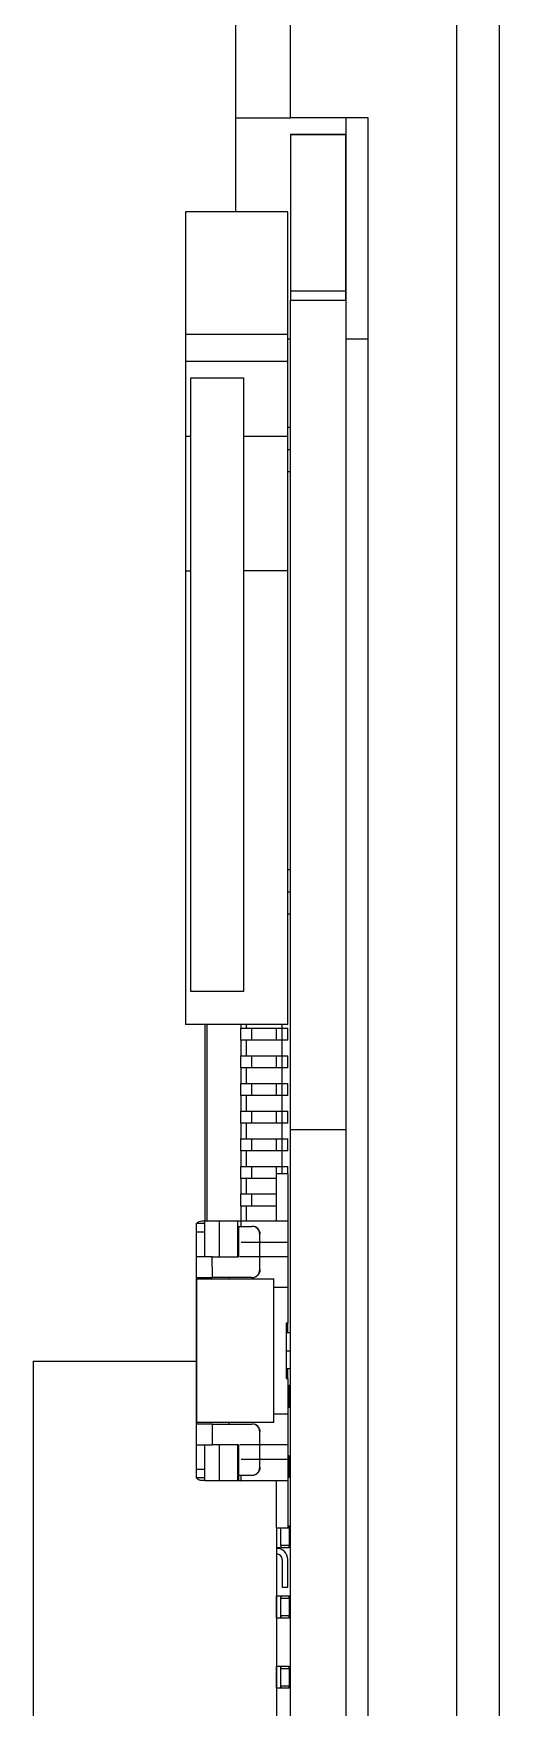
# Model space of a CAD drawing. Header units: millimetres. Extents: x -265 to 612, y -305 to 248.
# Drawn here: x 143.85 to 152.28, y -158.55 to -128.28 of the extents above; entities that cross this region are included whole.
import ezdxf

# ---------------------------------------------------------------- set-up
doc = ezdxf.new("R2010")
doc.units = ezdxf.units.MM
doc.header["$MEASUREMENT"] = 0
doc.layers.add('图层0000', color=7, linetype='Continuous', lineweight=25)

msp = doc.modelspace()

# ---------------------------------------------------------------- linework, layer by layer
at = {"layer": '图层0000', "color": 7, "linetype": 'Continuous', "lineweight": 25}
for p, q in [((151.5, -87.6), (151.5, -301.25)), ((152.28, -301.25), (152.28, -87.6)), ((147.5, -91.6), (147.5, -129.803)), ((148.5, -129.803), (148.5, -97.6)), ((151.5, -97.6), (151.5, -211.25)), ((147.5, -129.803), (147.5, -131.502)), ((147.5, -129.803), (148.5, -129.803)), ((149.9, -129.803), (148.5, -129.803)), ((149.9, -129.803), (149.5, -129.803)), ((149.5, -129.803), (149.5, -133.803)), ((149.9, -210.4), (149.9, -129.803)), ((149.5, -130.1), (148.496, -130.1)), ((148.496, -130.1), (148.496, -132.932)), ((148.496, -130.1), (149.5, -130.1)), ((149.5, -132.932), (149.5, -130.1)), ((148.446, -131.502), (146.596, -131.502)), ((146.596, -131.502), (146.596, -133.722)), ((148.446, -133.722), (148.446, -131.502)), ((148.496, -132.932), (149.5, -132.932)), ((148.496, -132.932), (148.496, -133.1)), ((148.496, -133.1), (149.5, -133.1)), ((148.496, -148.1), (148.496, -133.1)), ((149.5, -133.1), (149.5, -132.932)), ((149.5, -133.1), (149.5, -148.1)), ((146.596, -133.722), (146.596, -134.209)), ((148.446, -133.722), (146.596, -133.722)), ((148.446, -134.209), (148.446, -133.722)), ((148.496, -133.803), (148.446, -133.803)), ((149.5, -133.803), (149.5, -206.4)), ((149.9, -133.803), (149.5, -133.803)), ((146.596, -134.209), (146.596, -135.562)), ((148.446, -134.209), (146.596, -134.209)), ((148.446, -135.562), (148.446, -134.209)), ((146.696, -135.562), (146.696, -134.502)), ((146.696, -134.502), (147.646, -134.502)), ((147.646, -134.502), (147.646, -135.562)), ((146.596, -135.562), (146.596, -137.995)), ((146.696, -135.562), (146.596, -135.562)), ((146.696, -137.995), (146.696, -135.562)), ((147.646, -135.562), (147.646, -137.995)), ((148.446, -135.562), (147.646, -135.562)), ((148.496, -135.402), (148.446, -135.402)), ((148.446, -137.995), (148.446, -135.562)), ((148.446, -135.802), (148.496, -135.802)), ((148.496, -136.202), (148.446, -136.202)), ((146.596, -137.995), (146.596, -146.202)), ((146.596, -137.995), (146.696, -137.995)), ((146.696, -145.602), (146.696, -137.995)), ((147.646, -137.995), (147.646, -145.602)), ((148.446, -137.995), (147.646, -137.995)), ((148.446, -146.202), (148.446, -137.995)), ((148.496, -143.402), (148.446, -143.402)), ((148.446, -143.802), (148.496, -143.802)), ((148.496, -144.202), (148.446, -144.202)), ((147.646, -145.602), (146.696, -145.602)), ((148.446, -146.202), (146.596, -146.202)), ((146.946, -146.202), (146.946, -149.75)), ((146.985, -146.202), (146.985, -149.75)), ((147.596, -146.202), (147.596, -146.265)), ((147.696, -146.202), (147.696, -146.265)), ((148.346, -146.265), (148.346, -146.202)), ((147.596, -146.265), (147.796, -146.265)), ((147.596, -146.485), (147.596, -146.265)), ((147.596, -146.485), (147.596, -146.765)), ((147.796, -146.485), (147.596, -146.485)), ((147.696, -146.485), (147.696, -146.765)), ((147.796, -146.265), (148.246, -146.265)), ((147.796, -146.485), (147.796, -146.265)), ((148.246, -146.485), (147.796, -146.485)), ((148.246, -146.265), (148.346, -146.265)), ((148.246, -146.485), (148.246, -146.265)), ((148.346, -146.485), (148.246, -146.485)), ((148.346, -146.265), (148.446, -146.265)), ((148.346, -146.485), (148.346, -146.265)), ((148.346, -146.485), (148.346, -146.265)), ((148.346, -146.765), (148.346, -146.485)), ((148.446, -146.485), (148.346, -146.485)), ((148.446, -146.485), (148.446, -146.265)), ((147.596, -146.765), (147.796, -146.765)), ((147.596, -146.985), (147.596, -146.765)), ((147.796, -146.765), (148.246, -146.765)), ((147.796, -146.985), (147.796, -146.765)), ((148.246, -146.765), (148.346, -146.765)), ((148.246, -146.985), (148.246, -146.765)), ((148.346, -146.765), (148.446, -146.765)), ((148.346, -146.985), (148.346, -146.765)), ((148.346, -146.985), (148.346, -146.765)), ((148.446, -146.985), (148.446, -146.765)), ((147.596, -146.985), (147.596, -147.265)), ((147.796, -146.985), (147.596, -146.985)), ((147.696, -146.985), (147.696, -147.265)), ((148.246, -146.985), (147.796, -146.985)), ((148.346, -146.985), (148.246, -146.985)), ((148.346, -147.265), (148.346, -146.985)), ((148.446, -146.985), (148.346, -146.985)), ((147.596, -147.265), (147.796, -147.265)), ((147.596, -147.485), (147.596, -147.265)), ((147.796, -147.265), (148.246, -147.265)), ((147.796, -147.485), (147.796, -147.265)), ((148.246, -147.265), (148.346, -147.265)), ((148.246, -147.485), (148.246, -147.265)), ((148.346, -147.265), (148.446, -147.265)), ((148.346, -147.485), (148.346, -147.265)), ((148.346, -147.485), (148.346, -147.265)), ((148.446, -147.485), (148.446, -147.265)), ((147.596, -147.485), (147.596, -147.765)), ((147.796, -147.485), (147.596, -147.485)), ((147.696, -147.485), (147.696, -147.765)), ((148.246, -147.485), (147.796, -147.485)), ((148.346, -147.485), (148.246, -147.485)), ((148.346, -147.765), (148.346, -147.485)), ((148.446, -147.485), (148.346, -147.485)), ((147.596, -147.765), (147.796, -147.765)), ((147.596, -147.985), (147.596, -147.765)), ((147.596, -147.985), (147.596, -148.265)), ((147.796, -147.985), (147.596, -147.985)), ((147.696, -147.985), (147.696, -148.265)), ((147.796, -147.765), (148.246, -147.765)), ((147.796, -147.985), (147.796, -147.765)), ((148.246, -147.985), (147.796, -147.985)), ((148.246, -147.765), (148.346, -147.765)), ((148.246, -147.985), (148.246, -147.765)), ((148.346, -147.985), (148.246, -147.985)), ((148.346, -147.765), (148.446, -147.765)), ((148.346, -147.985), (148.346, -147.765)), ((148.346, -147.985), (148.346, -147.765)), ((148.346, -148.265), (148.346, -147.985)), ((148.446, -147.985), (148.346, -147.985)), ((148.446, -147.985), (148.446, -147.765)), ((147.596, -148.265), (147.796, -148.265)), ((147.596, -148.485), (147.596, -148.265)), ((147.796, -148.265), (148.246, -148.265)), ((147.796, -148.485), (147.796, -148.265)), ((148.246, -148.265), (148.346, -148.265)), ((148.246, -148.485), (148.246, -148.265)), ((148.346, -148.265), (148.446, -148.265)), ((148.346, -148.485), (148.346, -148.265)), ((148.346, -148.485), (148.346, -148.265)), ((148.446, -148.485), (148.446, -148.265)), ((148.496, -178.1), (148.496, -148.1)), ((148.496, -148.1), (149.5, -148.1)), ((149.5, -148.1), (149.5, -178.1)), ((147.596, -148.485), (147.596, -148.765)), ((147.796, -148.485), (147.596, -148.485)), ((147.696, -148.485), (147.696, -148.765)), ((148.246, -148.485), (147.796, -148.485)), ((148.346, -148.485), (148.246, -148.485)), ((148.346, -148.765), (148.346, -148.485)), ((148.446, -148.485), (148.346, -148.485)), ((147.596, -148.765), (147.796, -148.765)), ((147.596, -148.985), (147.596, -148.765)), ((147.796, -148.765), (148.246, -148.765)), ((147.796, -148.985), (147.796, -148.765)), ((148.246, -148.765), (148.346, -148.765)), ((148.246, -148.985), (148.246, -148.765)), ((148.246, -149.75), (148.246, -148.9)), ((148.446, -148.9), (148.246, -148.9)), ((148.346, -148.765), (148.446, -148.765)), ((148.346, -148.9), (148.346, -148.765)), ((148.446, -148.9), (148.446, -148.765)), ((148.446, -148.9), (148.446, -149.75)), ((147.596, -148.985), (147.596, -149.265)), ((147.796, -148.985), (147.596, -148.985)), ((147.596, -149.265), (147.796, -149.265)), ((147.596, -149.485), (147.596, -149.265)), ((147.696, -148.985), (147.696, -149.265)), ((148.246, -148.985), (147.796, -148.985)), ((147.796, -149.265), (148.246, -149.265)), ((147.796, -149.485), (147.796, -149.265)), ((148.246, -149.485), (148.246, -149.265)), ((147.596, -149.485), (147.596, -149.75)), ((147.796, -149.485), (147.596, -149.485)), ((147.696, -149.485), (147.696, -149.75)), ((148.246, -149.485), (147.796, -149.485)), ((146.796, -149.95), (146.796, -149.8)), ((146.946, -149.8), (146.796, -149.8)), ((146.946, -149.758), (146.898, -149.758)), ((146.946, -149.75), (147.206, -149.75)), ((146.946, -150.4), (146.946, -149.75)), ((147.206, -149.75), (147.546, -149.75)), ((147.206, -149.75), (147.206, -150.4)), ((147.546, -149.75), (147.555, -149.75)), ((147.546, -150.4), (147.546, -149.75)), ((147.555, -149.75), (147.605, -149.75)), ((147.559, -149.85), (147.569, -149.85)), ((147.559, -149.85), (147.559, -150.4)), ((147.569, -149.85), (147.799, -149.85)), ((147.605, -149.75), (148.446, -149.75)), ((147.605, -149.85), (147.605, -149.75)), ((148.446, -149.75), (148.446, -150.141)), ((146.796, -150.4), (146.796, -149.95)), ((146.796, -149.95), (146.946, -149.95)), ((148.446, -150.141), (147.605, -150.141)), ((147.942, -150.633), (147.942, -149.993)), ((147.948, -149.993), (147.942, -149.993)), ((148.446, -150.141), (148.446, -150.4)), ((146.796, -150.775), (146.796, -150.4)), ((146.946, -150.4), (146.796, -150.4)), ((147.067, -150.4), (146.946, -150.4)), ((147.082, -150.4), (147.067, -150.4)), ((147.082, -150.4), (147.559, -150.4)), ((147.083, -150.775), (147.082, -150.4)), ((148.446, -150.4), (147.581, -150.4)), ((148.446, -150.4), (148.446, -150.95)), ((146.796, -150.825), (146.796, -150.775)), ((146.796, -150.775), (147.083, -150.775)), ((147.569, -150.775), (147.083, -150.775)), ((147.386, -150.8), (147.386, -150.775)), ((147.799, -150.775), (147.569, -150.775)), ((147.942, -150.633), (147.948, -150.633)), ((146.796, -153.375), (146.796, -150.825)), ((146.798, -150.825), (146.796, -150.825)), ((146.798, -150.8), (148.198, -150.8)), ((146.798, -150.8), (146.798, -153.4)), ((148.198, -153.4), (148.198, -150.8)), ((148.198, -150.95), (148.446, -150.95)), ((148.446, -150.95), (148.446, -151.6)), ((146.796, -151.35), (146.798, -151.35)), ((146.798, -151.6), (146.796, -151.6)), ((148.416, -151.6), (148.416, -152.6)), ((148.446, -151.6), (148.416, -151.6)), ((148.426, -151.775), (148.426, -151.6)), ((148.446, -151.765), (148.446, -151.6)), ((148.416, -151.765), (148.446, -151.765)), ((148.496, -151.775), (148.416, -151.775)), ((148.446, -151.775), (148.446, -151.765)), ((143.846, -152.29), (146.798, -152.29)), ((143.846, -159.91), (143.846, -152.29)), ((148.416, -152.1), (148.496, -152.1)), ((146.796, -152.6), (146.798, -152.6)), ((148.496, -152.425), (148.416, -152.425)), ((148.446, -152.485), (148.416, -152.485)), ((148.416, -152.6), (148.446, -152.6)), ((148.426, -152.6), (148.426, -152.485)), ((148.446, -152.485), (148.446, -152.425)), ((148.446, -152.6), (148.446, -152.485)), ((148.446, -152.6), (148.446, -153.25)), ((146.798, -152.85), (146.796, -152.85)), ((148.446, -152.725), (148.471, -152.725)), ((148.446, -152.765), (148.471, -152.765)), ((148.471, -152.765), (148.471, -152.725)), ((148.471, -152.765), (148.471, -153.085)), ((148.471, -153.085), (148.446, -153.085)), ((148.471, -153.125), (148.446, -153.125)), ((148.471, -153.125), (148.471, -153.085)), ((146.796, -153.425), (146.796, -153.375)), ((146.796, -153.375), (146.798, -153.375)), ((146.796, -153.8), (146.796, -153.425)), ((147.083, -153.425), (146.796, -153.425)), ((148.198, -153.4), (146.798, -153.4)), ((147.083, -153.425), (147.569, -153.425)), ((147.083, -153.8), (147.083, -153.425)), ((147.386, -153.425), (147.386, -153.4)), ((147.569, -153.425), (147.799, -153.425)), ((148.446, -153.25), (148.198, -153.25)), ((148.446, -153.25), (148.446, -153.8)), ((146.796, -154.25), (146.796, -153.8)), ((146.796, -153.8), (146.946, -153.8)), ((146.946, -153.8), (147.067, -153.8)), ((146.946, -154.45), (146.946, -153.8)), ((147.067, -153.8), (147.083, -153.8)), ((147.559, -153.8), (147.083, -153.8)), ((147.206, -153.8), (147.206, -154.45)), ((147.546, -154.45), (147.546, -153.8)), ((147.555, -153.8), (147.555, -154.45)), ((147.559, -153.8), (147.559, -154.35)), ((148.446, -153.8), (147.581, -153.8)), ((147.942, -154.208), (147.942, -153.568)), ((147.948, -153.568), (147.942, -153.568)), ((148.446, -153.8), (148.446, -154.06)), ((147.605, -154.06), (148.446, -154.06)), ((148.446, -153.995), (148.471, -153.995)), ((148.446, -154.035), (148.471, -154.035)), ((148.446, -154.06), (148.446, -154.45)), ((148.471, -154.035), (148.471, -153.995)), ((148.471, -154.035), (148.471, -154.355)), ((146.796, -154.4), (146.796, -154.25)), ((146.946, -154.25), (146.796, -154.25)), ((146.946, -154.4), (146.796, -154.4)), ((147.559, -154.35), (147.569, -154.35)), ((147.569, -154.35), (147.799, -154.35)), ((147.605, -154.45), (147.605, -154.35)), ((147.942, -154.208), (147.948, -154.208)), ((148.471, -154.355), (148.446, -154.355)), ((148.471, -154.395), (148.446, -154.395)), ((148.471, -154.395), (148.471, -154.355)), ((146.898, -154.443), (146.946, -154.443)), ((147.206, -154.45), (146.946, -154.45)), ((147.546, -154.45), (147.206, -154.45)), ((147.555, -154.45), (147.546, -154.45)), ((147.605, -154.45), (147.555, -154.45)), ((147.596, -154.45), (147.605, -154.45)), ((148.446, -154.45), (147.605, -154.45)), ((148.246, -155.3), (148.246, -154.45)), ((148.446, -154.45), (148.446, -155.3)), ((148.246, -155.3), (148.446, -155.3)), ((148.246, -155.3), (148.246, -159.9)), ((148.321, -155.3), (148.321, -155.305)), ((148.321, -155.305), (148.471, -155.305)), ((148.321, -155.625), (148.321, -155.305)), ((148.446, -155.265), (148.471, -155.265)), ((148.471, -155.305), (148.471, -155.265)), ((148.471, -155.305), (148.471, -155.625)), ((148.471, -155.625), (148.321, -155.625)), ((148.321, -155.625), (148.321, -155.665)), ((148.471, -155.665), (148.471, -155.625)), ((148.321, -155.665), (148.246, -155.665)), ((148.471, -155.665), (148.321, -155.665)), ((148.346, -155.875), (148.346, -156.375)), ((148.446, -156.375), (148.446, -155.875)), ((148.246, -156.535), (148.321, -156.535)), ((148.246, -156.935), (148.246, -156.535)), ((148.321, -156.535), (148.471, -156.535)), ((148.321, -156.935), (148.321, -156.535)), ((148.321, -156.535), (148.321, -156.575)), ((148.346, -156.375), (148.446, -156.375)), ((148.471, -156.575), (148.471, -156.535)), ((148.321, -156.575), (148.471, -156.575)), ((148.321, -156.895), (148.321, -156.575)), ((148.471, -156.575), (148.471, -156.895)), ((148.321, -156.935), (148.246, -156.935)), ((148.471, -156.895), (148.321, -156.895)), ((148.321, -156.895), (148.321, -156.935)), ((148.471, -156.935), (148.321, -156.935)), ((148.471, -156.935), (148.471, -156.895)), ((148.246, -157.805), (148.321, -157.805)), ((148.246, -158.205), (148.246, -157.805)), ((148.321, -157.805), (148.471, -157.805)), ((148.321, -158.205), (148.321, -157.805)), ((148.321, -157.805), (148.321, -157.845)), ((148.321, -157.845), (148.471, -157.845)), ((148.321, -158.165), (148.321, -157.845)), ((148.471, -157.845), (148.471, -157.805)), ((148.471, -157.845), (148.471, -158.165)), ((148.321, -158.205), (148.246, -158.205)), ((148.471, -158.165), (148.321, -158.165)), ((148.321, -158.165), (148.321, -158.205)), ((148.471, -158.205), (148.321, -158.205)), ((148.471, -158.205), (148.471, -158.165))]:
    msp.add_line(p, q, dxfattribs=at)
for centre, radius, start, end in [((146.898, -149.9), 0.143, 90, 136.011), ((147.799, -149.993), 0.143, 359.9705, 89.9704), ((147.806, -149.993), 0.143, 359.9705, 89.9704), ((147.799, -150.633), 0.143, 270.0296, 0.0295), ((147.806, -150.633), 0.143, 270.0296, 0.0295), ((147.799, -153.568), 0.143, 359.9705, 89.9704), ((147.806, -153.568), 0.143, 359.9705, 89.9704), ((146.898, -154.3), 0.143, 224.5329, 270), ((147.799, -154.208), 0.143, 270.0296, 0.0295), ((147.806, -154.208), 0.143, 270.0296, 0.0295), ((148.246, -155.875), 0.2, 0, 90), ((148.246, -155.875), 0.1, 0, 90)]:
    msp.add_arc(centre, radius, start, end, dxfattribs=at)

doc.saveas('drawing.dxf')
